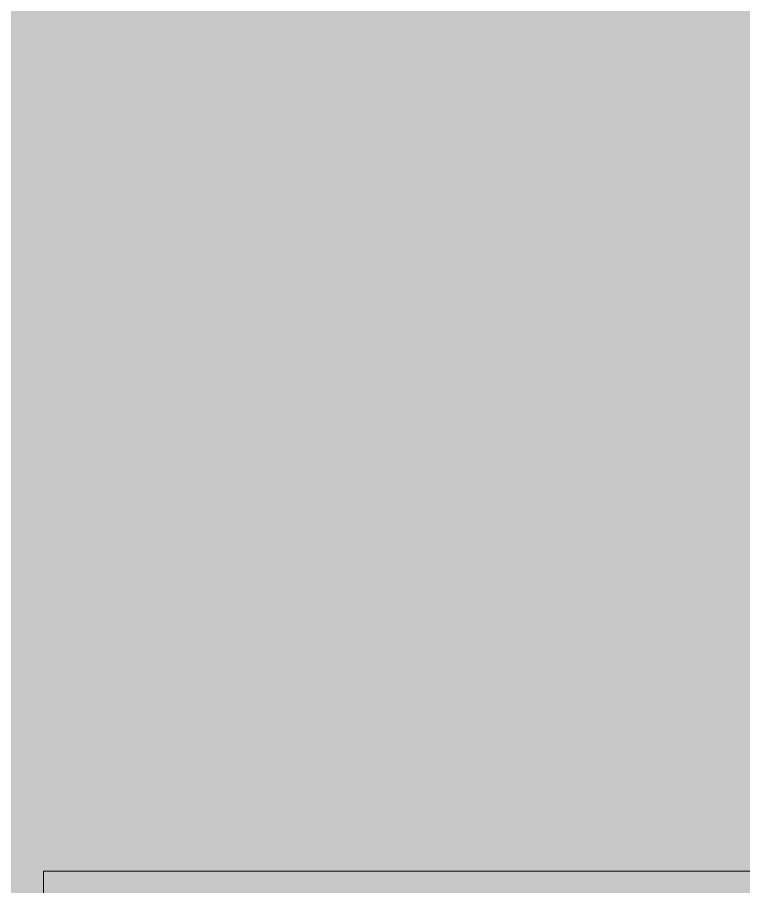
# Model space of a CAD drawing. Header units: millimetres. Extents: x 365175 to 2667127, y -330297 to -162108.
# Drawn here: x 1984110.9 to 1984239.4, y -326497.1 to -326343.2 of the extents above; entities that cross this region are included whole.
import ezdxf

# ---------------------------------------------------------------- set-up
doc = ezdxf.new("R2010")
doc.units = ezdxf.units.MM
doc.header["$MEASUREMENT"] = 0
doc.layers.add('Structure - Murs extérieurs', color=7, linetype='Continuous')
doc.layers.add('TopoAlt', color=7, linetype='Continuous')

# ---------------------------------------------------------------- blocks, each defined once
blk = doc.blocks.new('Élément de coupe_1196_2', base_point=(2255931.67, -327094.36))
at = {"layer": 'Structure - Murs extérieurs', "linetype": 'Continuous', "lineweight": 0, "true_color": 0x000000}
blk.add_hatch(color=18, dxfattribs=at).paths.add_polyline_path([(1984036.09, -327069.36), (1984115.55, -327069.36), (1984115.55, -326494.36), (1984285.17, -326494.36), (1984285.17, -326194.36), (1984036.09, -326194.36)])
blk = doc.blocks.new('Élément de coupe_1198_2', base_point=(2255931.67, -327094.36))
at = {"layer": 'TopoAlt', "linetype": 'Continuous', "lineweight": 0, "true_color": 0x000000}
blk.add_hatch(color=18, dxfattribs=at).paths.add_polyline_path([(1984115.55, -327069.36), (1984223.55, -327069.36), (1984333.04, -327069.36), (1984333.04, -326494.36), (1984115.55, -326494.36)])
blk.add_hatch(color=18, dxfattribs=at).paths.add_polyline_path([(1984115.55, -327069.36), (1984223.55, -327069.36), (1984333.04, -327069.36), (1984333.04, -326494.36), (1984115.55, -326494.36)])
at = {"layer": 'TopoAlt', "color": 190, "linetype": 'Continuous', "lineweight": 5, "true_color": 0x8002ff}
for p in [(1984333.04, -326494.36), (1984115.55, -327069.36)]:
    blk.add_line(p, (1984115.55, -326494.36), dxfattribs=at)

msp = doc.modelspace()

# ---------------------------------------------------------------- block references
at = {"layer": 'Structure - Murs extérieurs', "lineweight": 0}
msp.add_blockref('Élément de coupe_1196_2', (2255931.67, -327094.361), dxfattribs=at)
at = {"layer": 'TopoAlt', "lineweight": 0}
msp.add_blockref('Élément de coupe_1198_2', (2255931.67, -327094.361), dxfattribs=at)

doc.saveas('drawing.dxf')
